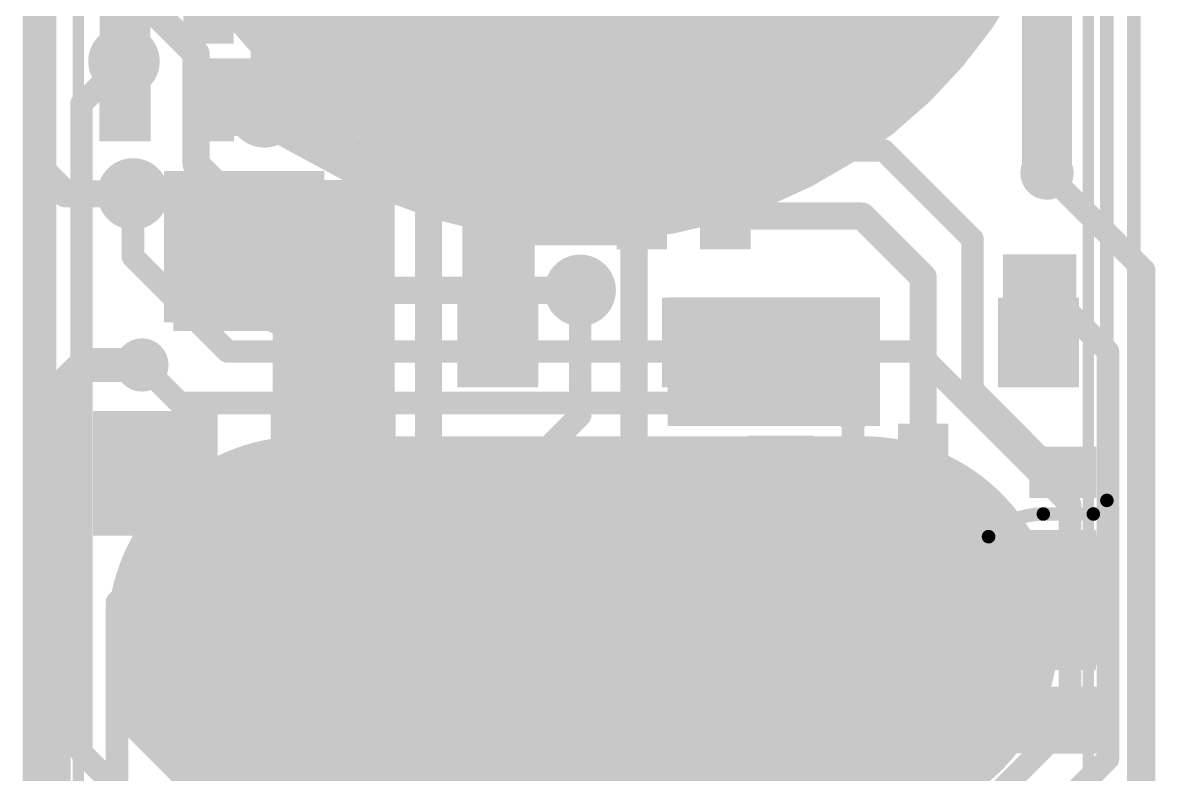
# Model space of a CAD drawing. Header units: millimetres. Extents: x -11.1 to 1.7, y -2.1 to 29.2.
# Drawn here: x -11.02 to 1.73, y 11.95 to 20.41 of the extents above; entities that cross this region are included whole.
import ezdxf

# ---------------------------------------------------------------- set-up
doc = ezdxf.new("R2010")
doc.units = ezdxf.units.MM
for name, color, linetype in [('BottomLayer', 5, 'Continuous'), ('BottomPaste', 16, 'Continuous'), ('BottomSolder', 6, 'Continuous'), ('TopLayer', 1, 'Continuous'), ('TopOverlay', 2, 'Continuous'), ('TopPaste', 8, 'Continuous'), ('TopSolder', 216, 'Continuous'), ('ViaHoleLayer', 16, 'Continuous')]:
    doc.layers.add(name, color=color, linetype=linetype)

# ---------------------------------------------------------------- blocks, each defined once
blk = doc.blocks.new('S______B______0402_B_2')
at = {"layer": 'BottomLayer'}
for points in [[(-0.241, 0.318), (-0.241, -0.318), (-0.699, -0.318), (-0.699, 0.318)], [(0.699, 0.318), (0.699, -0.318), (0.241, -0.318), (0.241, 0.318)]]:
    blk.add_hatch(color=5, dxfattribs=at).paths.add_polyline_path(points)
at = {"layer": 'BottomPaste'}
for points in [[(-0.241, 0.318), (-0.241, -0.318), (-0.699, -0.318), (-0.699, 0.318)], [(0.699, 0.318), (0.699, -0.318), (0.241, -0.318), (0.241, 0.318)]]:
    blk.add_hatch(color=16, dxfattribs=at).paths.add_polyline_path(points)
at = {"layer": 'BottomSolder'}
for points in [[(-0.186, 0.373), (-0.186, -0.373), (-0.754, -0.373), (-0.754, 0.373)], [(0.754, 0.373), (0.754, -0.373), (0.186, -0.373), (0.186, 0.373)]]:
    blk.add_hatch(color=6, dxfattribs=at).paths.add_polyline_path(points)
blk = doc.blocks.new('S______B______0402_B_4')
at = {"layer": 'BottomLayer'}
for points in [[(-0.241, 0.317), (-0.241, -0.318), (-0.699, -0.318), (-0.699, 0.317)], [(0.699, 0.317), (0.699, -0.318), (0.241, -0.318), (0.241, 0.317)]]:
    blk.add_hatch(color=5, dxfattribs=at).paths.add_polyline_path(points)
at = {"layer": 'BottomPaste'}
for points in [[(-0.241, 0.317), (-0.241, -0.318), (-0.699, -0.318), (-0.699, 0.317)], [(0.699, 0.317), (0.699, -0.318), (0.241, -0.318), (0.241, 0.317)]]:
    blk.add_hatch(color=16, dxfattribs=at).paths.add_polyline_path(points)
at = {"layer": 'BottomSolder'}
for points in [[(-0.186, 0.373), (-0.186, -0.373), (-0.754, -0.373), (-0.754, 0.373)], [(0.754, 0.373), (0.754, -0.373), (0.186, -0.373), (0.186, 0.373)]]:
    blk.add_hatch(color=6, dxfattribs=at).paths.add_polyline_path(points)
blk = doc.blocks.new('C___0402_B_10')
at = {"layer": 'BottomLayer'}
for points in [[(-0.241, 0.318), (-0.241, -0.318), (-0.699, -0.318), (-0.699, 0.318)], [(0.699, 0.318), (0.699, -0.318), (0.241, -0.318), (0.241, 0.318)]]:
    blk.add_hatch(color=5, dxfattribs=at).paths.add_polyline_path(points)
at = {"layer": 'BottomPaste'}
for points in [[(-0.241, 0.318), (-0.241, -0.318), (-0.699, -0.318), (-0.699, 0.318)], [(0.699, 0.318), (0.699, -0.318), (0.241, -0.318), (0.241, 0.318)]]:
    blk.add_hatch(color=16, dxfattribs=at).paths.add_polyline_path(points)
at = {"layer": 'BottomSolder'}
for points in [[(-0.181, 0.377), (-0.181, -0.377), (-0.758, -0.377), (-0.758, 0.377)], [(0.758, 0.377), (0.758, -0.377), (0.181, -0.377), (0.181, 0.377)]]:
    blk.add_hatch(color=6, dxfattribs=at).paths.add_polyline_path(points)
blk = doc.blocks.new('RES_0402_B_12')
at = {"layer": 'BottomLayer'}
for points in [[(-0.241, 0.318), (-0.241, -0.318), (-0.699, -0.318), (-0.699, 0.318)], [(0.699, 0.318), (0.699, -0.318), (0.241, -0.318), (0.241, 0.318)]]:
    blk.add_hatch(color=5, dxfattribs=at).paths.add_polyline_path(points)
at = {"layer": 'BottomPaste'}
for points in [[(-0.241, 0.318), (-0.241, -0.318), (-0.699, -0.318), (-0.699, 0.318)], [(0.699, 0.318), (0.699, -0.318), (0.241, -0.318), (0.241, 0.318)]]:
    blk.add_hatch(color=16, dxfattribs=at).paths.add_polyline_path(points)
at = {"layer": 'BottomSolder'}
for points in [[(-0.186, 0.373), (-0.186, -0.373), (-0.754, -0.373), (-0.754, 0.373)], [(0.754, 0.373), (0.754, -0.373), (0.186, -0.373), (0.186, 0.373)]]:
    blk.add_hatch(color=6, dxfattribs=at).paths.add_polyline_path(points)
blk = doc.blocks.new('S______B______0402_B_15')
at = {"layer": 'BottomLayer'}
for points in [[(-0.241, 0.318), (-0.241, -0.318), (-0.699, -0.318), (-0.699, 0.318)], [(0.699, 0.318), (0.699, -0.318), (0.241, -0.318), (0.241, 0.318)]]:
    blk.add_hatch(color=5, dxfattribs=at).paths.add_polyline_path(points)
at = {"layer": 'BottomPaste'}
for points in [[(-0.241, 0.318), (-0.241, -0.318), (-0.699, -0.318), (-0.699, 0.318)], [(0.699, 0.318), (0.699, -0.318), (0.241, -0.318), (0.241, 0.318)]]:
    blk.add_hatch(color=16, dxfattribs=at).paths.add_polyline_path(points)
at = {"layer": 'BottomSolder'}
for points in [[(-0.186, 0.373), (-0.186, -0.373), (-0.754, -0.373), (-0.754, 0.373)], [(0.754, 0.373), (0.754, -0.373), (0.186, -0.373), (0.186, 0.373)]]:
    blk.add_hatch(color=6, dxfattribs=at).paths.add_polyline_path(points)
blk = doc.blocks.new('S______B______0402_B_16')
at = {"layer": 'BottomLayer'}
for points in [[(-0.241, 0.318), (-0.241, -0.318), (-0.699, -0.318), (-0.699, 0.318)], [(0.699, 0.318), (0.699, -0.318), (0.241, -0.318), (0.241, 0.318)]]:
    blk.add_hatch(color=5, dxfattribs=at).paths.add_polyline_path(points)
at = {"layer": 'BottomPaste'}
for points in [[(-0.241, 0.318), (-0.241, -0.318), (-0.699, -0.318), (-0.699, 0.318)], [(0.699, 0.318), (0.699, -0.318), (0.241, -0.318), (0.241, 0.318)]]:
    blk.add_hatch(color=16, dxfattribs=at).paths.add_polyline_path(points)
at = {"layer": 'BottomSolder'}
for points in [[(-0.186, 0.373), (-0.186, -0.373), (-0.754, -0.373), (-0.754, 0.373)], [(0.754, 0.373), (0.754, -0.373), (0.186, -0.373), (0.186, 0.373)]]:
    blk.add_hatch(color=6, dxfattribs=at).paths.add_polyline_path(points)
blk = doc.blocks.new('CAP_0402_B_23')
at = {"layer": 'BottomLayer'}
for points in [[(-0.241, 0.318), (-0.241, -0.318), (-0.699, -0.318), (-0.699, 0.318)], [(0.699, 0.318), (0.699, -0.318), (0.241, -0.318), (0.241, 0.318)]]:
    blk.add_hatch(color=5, dxfattribs=at).paths.add_polyline_path(points)
at = {"layer": 'BottomPaste'}
for points in [[(-0.241, 0.318), (-0.241, -0.318), (-0.699, -0.318), (-0.699, 0.318)], [(0.699, 0.318), (0.699, -0.318), (0.241, -0.318), (0.241, 0.318)]]:
    blk.add_hatch(color=16, dxfattribs=at).paths.add_polyline_path(points)
at = {"layer": 'BottomSolder'}
for points in [[(-0.181, 0.377), (-0.181, -0.377), (-0.758, -0.377), (-0.758, 0.377)], [(0.758, 0.377), (0.758, -0.377), (0.181, -0.377), (0.181, 0.377)]]:
    blk.add_hatch(color=6, dxfattribs=at).paths.add_polyline_path(points)
blk = doc.blocks.new('14_TSSOP_B_25')
at = {"layer": 'BottomLayer'}
for points in [[(-3.3, 2.175), (-2.25, 2.175), (-2.25, 1.725), (-3.3, 1.725)], [(2.25, 2.175), (3.3, 2.175), (3.3, 1.725), (2.25, 1.725)], [(-3.3, 1.525), (-2.25, 1.525), (-2.25, 1.075), (-3.3, 1.075)], [(2.25, 1.525), (3.3, 1.525), (3.3, 1.075), (2.25, 1.075)], [(-3.3, 0.875), (-2.25, 0.875), (-2.25, 0.425), (-3.3, 0.425)], [(2.25, 0.875), (3.3, 0.875), (3.3, 0.425), (2.25, 0.425)], [(-3.3, 0.225), (-2.25, 0.225), (-2.25, -0.225), (-3.3, -0.225)], [(2.25, 0.225), (3.3, 0.225), (3.3, -0.225), (2.25, -0.225)], [(-3.3, -0.425), (-2.25, -0.425), (-2.25, -0.875), (-3.3, -0.875)], [(2.25, -0.425), (3.3, -0.425), (3.3, -0.875), (2.25, -0.875)], [(-3.3, -1.075), (-2.25, -1.075), (-2.25, -1.525), (-3.3, -1.525)], [(2.25, -1.075), (3.3, -1.075), (3.3, -1.525), (2.25, -1.525)], [(-3.3, -1.725), (-2.25, -1.725), (-2.25, -2.175), (-3.3, -2.175)], [(2.25, -1.725), (3.3, -1.725), (3.3, -2.175), (2.25, -2.175)]]:
    blk.add_hatch(color=5, dxfattribs=at).paths.add_polyline_path(points)
at = {"layer": 'BottomPaste'}
for points in [[(-3.3, 2.175), (-2.25, 2.175), (-2.25, 1.725), (-3.3, 1.725)], [(2.25, 2.175), (3.3, 2.175), (3.3, 1.725), (2.25, 1.725)], [(-3.3, 1.525), (-2.25, 1.525), (-2.25, 1.075), (-3.3, 1.075)], [(2.25, 1.525), (3.3, 1.525), (3.3, 1.075), (2.25, 1.075)], [(-3.3, 0.875), (-2.25, 0.875), (-2.25, 0.425), (-3.3, 0.425)], [(2.25, 0.875), (3.3, 0.875), (3.3, 0.425), (2.25, 0.425)], [(-3.3, 0.225), (-2.25, 0.225), (-2.25, -0.225), (-3.3, -0.225)], [(2.25, 0.225), (3.3, 0.225), (3.3, -0.225), (2.25, -0.225)], [(-3.3, -0.425), (-2.25, -0.425), (-2.25, -0.875), (-3.3, -0.875)], [(2.25, -0.425), (3.3, -0.425), (3.3, -0.875), (2.25, -0.875)], [(-3.3, -1.075), (-2.25, -1.075), (-2.25, -1.525), (-3.3, -1.525)], [(2.25, -1.075), (3.3, -1.075), (3.3, -1.525), (2.25, -1.525)], [(-3.3, -1.725), (-2.25, -1.725), (-2.25, -2.175), (-3.3, -2.175)], [(2.25, -1.725), (3.3, -1.725), (3.3, -2.175), (2.25, -2.175)]]:
    blk.add_hatch(color=16, dxfattribs=at).paths.add_polyline_path(points)
at = {"layer": 'BottomSolder'}
for points in [[(-3.402, 2.277), (-2.148, 2.277), (-2.148, 1.623), (-3.402, 1.623)], [(2.148, 2.277), (3.402, 2.277), (3.402, 1.623), (2.148, 1.623)], [(-3.402, 1.627), (-2.148, 1.627), (-2.148, 0.973), (-3.402, 0.973)], [(2.148, 1.627), (3.402, 1.627), (3.402, 0.973), (2.148, 0.973)], [(-3.402, 0.977), (-2.148, 0.977), (-2.148, 0.323), (-3.402, 0.323)], [(2.148, 0.977), (3.402, 0.977), (3.402, 0.323), (2.148, 0.323)], [(-3.402, 0.327), (-2.148, 0.327), (-2.148, -0.327), (-3.402, -0.327)], [(2.148, 0.327), (3.402, 0.327), (3.402, -0.327), (2.148, -0.327)], [(-3.402, -0.323), (-2.148, -0.323), (-2.148, -0.977), (-3.402, -0.977)], [(2.148, -0.323), (3.402, -0.323), (3.402, -0.977), (2.148, -0.977)], [(-3.402, -0.973), (-2.148, -0.973), (-2.148, -1.627), (-3.402, -1.627)], [(2.148, -0.973), (3.402, -0.973), (3.402, -1.627), (2.148, -1.627)], [(-3.402, -1.623), (-2.148, -1.623), (-2.148, -2.277), (-3.402, -2.277)], [(2.148, -1.623), (3.402, -1.623), (3.402, -2.277), (2.148, -2.277)]]:
    blk.add_hatch(color=6, dxfattribs=at).paths.add_polyline_path(points)
blk = doc.blocks.new('TC33X_2_104E__B_27')
at = {"layer": 'BottomLayer'}
for points in [[(-0.6, 0.6), (0.6, 0.6), (0.6, -0.6), (-0.6, -0.6)], [(1.4, 0.6), (2.6, 0.6), (2.6, -0.6), (1.4, -0.6)], [(0.2, -1.8), (1.8, -1.8), (1.8, -3.3), (0.2, -3.3)]]:
    blk.add_hatch(color=5, dxfattribs=at).paths.add_polyline_path(points)
at = {"layer": 'BottomPaste'}
for points in [[(-0.6, 0.6), (0.6, 0.6), (0.6, -0.6), (-0.6, -0.6)], [(1.4, 0.6), (2.6, 0.6), (2.6, -0.6), (1.4, -0.6)], [(0.2, -1.8), (1.8, -1.8), (1.8, -3.3), (0.2, -3.3)]]:
    blk.add_hatch(color=16, dxfattribs=at).paths.add_polyline_path(points)
at = {"layer": 'BottomSolder'}
for points in [[(-0.702, 0.702), (0.702, 0.702), (0.702, -0.702), (-0.702, -0.702)], [(1.298, 0.702), (2.702, 0.702), (2.702, -0.702), (1.298, -0.702)], [(0.098, -1.698), (1.902, -1.698), (1.902, -3.402), (0.098, -3.402)]]:
    blk.add_hatch(color=6, dxfattribs=at).paths.add_polyline_path(points)
blk = doc.blocks.new('RES_0402_B_31')
at = {"layer": 'BottomLayer'}
for points in [[(-0.241, 0.318), (-0.241, -0.318), (-0.699, -0.318), (-0.699, 0.318)], [(0.699, 0.318), (0.699, -0.318), (0.241, -0.318), (0.241, 0.318)]]:
    blk.add_hatch(color=5, dxfattribs=at).paths.add_polyline_path(points)
at = {"layer": 'BottomPaste'}
for points in [[(-0.241, 0.318), (-0.241, -0.318), (-0.699, -0.318), (-0.699, 0.318)], [(0.699, 0.318), (0.699, -0.318), (0.241, -0.318), (0.241, 0.318)]]:
    blk.add_hatch(color=16, dxfattribs=at).paths.add_polyline_path(points)
at = {"layer": 'BottomSolder'}
for points in [[(-0.186, 0.373), (-0.186, -0.373), (-0.754, -0.373), (-0.754, 0.373)], [(0.754, 0.373), (0.754, -0.373), (0.186, -0.373), (0.186, 0.373)]]:
    blk.add_hatch(color=6, dxfattribs=at).paths.add_polyline_path(points)
blk = doc.blocks.new('RES_0402_B_32')
at = {"layer": 'BottomLayer'}
for points in [[(-0.241, 0.318), (-0.241, -0.318), (-0.699, -0.318), (-0.699, 0.318)], [(0.699, 0.318), (0.699, -0.318), (0.241, -0.318), (0.241, 0.318)]]:
    blk.add_hatch(color=5, dxfattribs=at).paths.add_polyline_path(points)
at = {"layer": 'BottomPaste'}
for points in [[(-0.241, 0.318), (-0.241, -0.318), (-0.699, -0.318), (-0.699, 0.318)], [(0.699, 0.318), (0.699, -0.318), (0.241, -0.318), (0.241, 0.318)]]:
    blk.add_hatch(color=16, dxfattribs=at).paths.add_polyline_path(points)
at = {"layer": 'BottomSolder'}
for points in [[(-0.186, 0.373), (-0.186, -0.373), (-0.754, -0.373), (-0.754, 0.373)], [(0.754, 0.373), (0.754, -0.373), (0.186, -0.373), (0.186, 0.373)]]:
    blk.add_hatch(color=6, dxfattribs=at).paths.add_polyline_path(points)
blk = doc.blocks.new('SOIC_8_B_34')
at = {"layer": 'BottomLayer'}
for points in [[(-3.475, 1.605), (-3.475, 2.205), (-1.925, 2.205), (-1.925, 1.605)], [(1.925, 1.605), (1.925, 2.205), (3.475, 2.205), (3.475, 1.605)], [(-3.475, 0.335), (-3.475, 0.935), (-1.925, 0.935), (-1.925, 0.335)], [(1.925, 0.335), (1.925, 0.935), (3.475, 0.935), (3.475, 0.335)], [(-3.475, -0.935), (-3.475, -0.335), (-1.925, -0.335), (-1.925, -0.935)], [(1.925, -0.935), (1.925, -0.335), (3.475, -0.335), (3.475, -0.935)], [(-3.475, -2.205), (-3.475, -1.605), (-1.925, -1.605), (-1.925, -2.205)], [(1.925, -2.205), (1.925, -1.605), (3.475, -1.605), (3.475, -2.205)]]:
    blk.add_hatch(color=5, dxfattribs=at).paths.add_polyline_path(points)
at = {"layer": 'BottomPaste'}
for points in [[(-3.475, 1.605), (-3.475, 2.205), (-1.925, 2.205), (-1.925, 1.605)], [(1.925, 1.605), (1.925, 2.205), (3.475, 2.205), (3.475, 1.605)], [(-3.475, 0.335), (-3.475, 0.935), (-1.925, 0.935), (-1.925, 0.335)], [(1.925, 0.335), (1.925, 0.935), (3.475, 0.935), (3.475, 0.335)], [(-3.475, -0.935), (-3.475, -0.335), (-1.925, -0.335), (-1.925, -0.935)], [(1.925, -0.935), (1.925, -0.335), (3.475, -0.335), (3.475, -0.935)], [(-3.475, -2.205), (-3.475, -1.605), (-1.925, -1.605), (-1.925, -2.205)], [(1.925, -2.205), (1.925, -1.605), (3.475, -1.605), (3.475, -2.205)]]:
    blk.add_hatch(color=16, dxfattribs=at).paths.add_polyline_path(points)
at = {"layer": 'BottomSolder'}
for points in [[(-3.577, 1.503), (-3.577, 2.307), (-1.823, 2.307), (-1.823, 1.503)], [(1.823, 1.503), (1.823, 2.307), (3.577, 2.307), (3.577, 1.503)], [(-3.577, 0.233), (-3.577, 1.037), (-1.823, 1.037), (-1.823, 0.233)], [(1.823, 0.233), (1.823, 1.037), (3.577, 1.037), (3.577, 0.233)], [(-3.577, -1.037), (-3.577, -0.233), (-1.823, -0.233), (-1.823, -1.037)], [(1.823, -1.037), (1.823, -0.233), (3.577, -0.233), (3.577, -1.037)], [(-3.577, -2.307), (-3.577, -1.503), (-1.823, -1.503), (-1.823, -2.307)], [(1.823, -2.307), (1.823, -1.503), (3.577, -1.503), (3.577, -2.307)]]:
    blk.add_hatch(color=6, dxfattribs=at).paths.add_polyline_path(points)
blk = doc.blocks.new('SOD_323_B_35')
at = {"layer": 'BottomLayer'}
for points in [[(-0.75, -0.45), (-1.55, -0.45), (-1.55, 0.45), (-0.75, 0.45)], [(1.55, -0.45), (0.75, -0.45), (0.75, 0.45), (1.55, 0.45)]]:
    blk.add_hatch(color=5, dxfattribs=at).paths.add_polyline_path(points)
at = {"layer": 'BottomPaste'}
for points in [[(-0.75, -0.45), (-1.55, -0.45), (-1.55, 0.45), (-0.75, 0.45)], [(1.55, -0.45), (0.75, -0.45), (0.75, 0.45), (1.55, 0.45)]]:
    blk.add_hatch(color=16, dxfattribs=at).paths.add_polyline_path(points)
at = {"layer": 'BottomSolder'}
for points in [[(-0.695, -0.505), (-1.605, -0.505), (-1.605, 0.505), (-0.695, 0.505)], [(1.605, -0.505), (0.695, -0.505), (0.695, 0.505), (1.605, 0.505)]]:
    blk.add_hatch(color=6, dxfattribs=at).paths.add_polyline_path(points)
blk = doc.blocks.new('SOD_323_B_36')
at = {"layer": 'BottomLayer'}
for points in [[(-0.75, -0.45), (-1.55, -0.45), (-1.55, 0.45), (-0.75, 0.45)], [(1.55, -0.45), (0.75, -0.45), (0.75, 0.45), (1.55, 0.45)]]:
    blk.add_hatch(color=5, dxfattribs=at).paths.add_polyline_path(points)
at = {"layer": 'BottomPaste'}
for points in [[(-0.75, -0.45), (-1.55, -0.45), (-1.55, 0.45), (-0.75, 0.45)], [(1.55, -0.45), (0.75, -0.45), (0.75, 0.45), (1.55, 0.45)]]:
    blk.add_hatch(color=16, dxfattribs=at).paths.add_polyline_path(points)
at = {"layer": 'BottomSolder'}
for points in [[(-0.695, -0.505), (-1.605, -0.505), (-1.605, 0.505), (-0.695, 0.505)], [(1.605, -0.505), (0.695, -0.505), (0.695, 0.505), (1.605, 0.505)]]:
    blk.add_hatch(color=6, dxfattribs=at).paths.add_polyline_path(points)
blk = doc.blocks.new('SEMG_SENSOR_38')
at = {"layer": 'TopLayer'}
h = blk.add_hatch(color=1, dxfattribs=at)
edge = h.paths.add_edge_path()
edge.add_arc((0, 9.987), 5, 0, 360)
h = blk.add_hatch(color=1, dxfattribs=at)
edge = h.paths.add_edge_path()
edge.add_arc((-3.15, -0.013), 2.1, 90, 270)
edge.add_line((-3.15, -2.113), (3.15, -2.113))
edge.add_arc((3.15, -0.013), 2.1, 270, 450)
edge.add_line((3.15, 2.087), (-3.15, 2.087))
at = {"layer": 'TopPaste'}
h = blk.add_hatch(color=8, dxfattribs=at)
edge = h.paths.add_edge_path()
edge.add_arc((0, 9.987), 5, 0, 360)
h = blk.add_hatch(color=8, dxfattribs=at)
edge = h.paths.add_edge_path()
edge.add_arc((-3.15, -0.013), 2.1, 90, 270)
edge.add_line((-3.15, -2.113), (3.15, -2.113))
edge.add_arc((3.15, -0.013), 2.1, 270, 450)
edge.add_line((3.15, 2.087), (-3.15, 2.087))
at = {"layer": 'TopSolder'}
h = blk.add_hatch(color=216, dxfattribs=at)
edge = h.paths.add_edge_path()
edge.add_arc((0, 9.987), 5.102, 0, 360)
h = blk.add_hatch(color=216, dxfattribs=at)
edge = h.paths.add_edge_path()
edge.add_arc((-3.15, -0.013), 2.202, 90, 270)
edge.add_line((-3.15, -2.214), (3.15, -2.214))
edge.add_arc((3.15, -0.013), 2.202, 270, 450)
edge.add_line((3.15, 2.189), (-3.15, 2.189))
at = {"layer": 'TopOverlay', "const_width": 0.127}
for points in [[(-5.683, -10.966), (-5.683, 10.966)], [(5.683, -10.966), (5.683, 10.966)]]:
    blk.add_lwpolyline(points, dxfattribs=at)

msp = doc.modelspace()

# ---------------------------------------------------------------- hatches: boundary and pattern name
at = {"layer": 'BottomLayer'}
for points in [[(-10.097, 19.139), (-9.639, 19.139), (-9.639, 20.866), (-10.097, 20.866)], [(-9.157, 19.139), (-6.299, 19.139), (-6.299, 20.01), (-9.157, 20.01)], [(-8.204, 12.164), (-6.833, 12.164), (-6.833, 18.644), (-8.204, 18.644)], [(-6.071, 17.907), (-3.823, 17.907), (-3.823, 18.593), (-6.071, 18.593)], [(-6.071, 16.365), (-5.258, 16.365), (-5.258, 18.593), (-6.071, 18.593)], [(-9.322, 16.942), (-7.722, 16.942), (-7.722, 18.313), (-9.322, 18.313)], [(0.013, 16.365), (0.838, 16.365), (0.838, 17.805), (0.013, 17.805)], [(-3.759, 15.875), (-1.372, 15.875), (-1.372, 17.323), (-3.759, 17.323)], [(-1.168, 12.192), (-0.602, 12.192), (-0.602, 15.9), (-1.168, 15.9)], [(-3.632, 15.062), (-2.108, 15.062), (-2.108, 15.723), (-3.632, 15.723)], [(-5.258, 12.624), (-4.648, 12.624), (-4.648, 15.075), (-5.258, 15.075)], [(0.356, 13.183), (1.169, 13.183), (1.169, 14.643), (0.356, 14.643)], [(-6.604, 13.348), (-5.639, 13.348), (-5.639, 13.983), (-6.604, 13.983)], [(-8.966, 12.167), (-7.163, 12.167), (-7.163, 13.716), (-8.966, 13.716)], [(-0.025, 13.183), (1.169, 13.183), (1.169, 13.691), (-0.025, 13.691)], [(-1.168, 12.192), (1.093, 12.192), (1.093, 12.941), (-1.168, 12.941)]]:
    msp.add_hatch(color=5, dxfattribs=at).paths.add_polyline_path(points)
h = msp.add_hatch(color=5, dxfattribs=at)
edge = h.paths.add_edge_path()
edge.add_arc((-9.879, 19.977), 0.3, 0, 360)
h = msp.add_hatch(color=5, dxfattribs=at)
edge = h.paths.add_edge_path()
edge.add_arc((-2.938, 19.71), 0.3, 0, 360)
h = msp.add_hatch(color=5, dxfattribs=at)
edge = h.paths.add_edge_path()
edge.add_arc((-8.3, 19.409), 0.3, 0, 360)
h = msp.add_hatch(color=5, dxfattribs=at)
edge = h.paths.add_edge_path()
edge.add_arc((0.508, 18.72), 0.3, 0, 360)
h = msp.add_hatch(color=5, dxfattribs=at)
edge = h.paths.add_edge_path()
edge.add_arc((-9.777, 18.486), 0.3, 0, 360)
h = msp.add_hatch(color=5, dxfattribs=at)
edge = h.paths.add_edge_path()
edge.add_arc((0.432, 17.475), 0.3, 0, 360)
h = msp.add_hatch(color=5, dxfattribs=at)
edge = h.paths.add_edge_path()
edge.add_arc((-4.745, 17.401), 0.3, 0, 360)
h = msp.add_hatch(color=5, dxfattribs=at)
edge = h.paths.add_edge_path()
edge.add_arc((-9.677, 16.561), 0.3, 0, 360)
h = msp.add_hatch(color=5, dxfattribs=at)
edge = h.paths.add_edge_path()
edge.add_arc((-1.676, 16.134), 0.3, 0, 360)
h = msp.add_hatch(color=5, dxfattribs=at)
edge = h.paths.add_edge_path()
edge.add_arc((-0.149, 14.629), 0.3, 0, 360)
h = msp.add_hatch(color=5, dxfattribs=at)
edge = h.paths.add_edge_path()
edge.add_arc((-2.489, 13.868), 0.3, 0, 360)
h = msp.add_hatch(color=5, dxfattribs=at)
edge = h.paths.add_edge_path()
edge.add_arc((-4.966, 12.929), 0.3, 0, 360)
at = {"layer": 'BottomSolder'}
h = msp.add_hatch(color=6, dxfattribs=at)
edge = h.paths.add_edge_path()
edge.add_arc((-9.879, 19.977), 0.402, 0, 360)
h = msp.add_hatch(color=6, dxfattribs=at)
edge = h.paths.add_edge_path()
edge.add_arc((-8.3, 19.409), 0.402, 0, 360)
h = msp.add_hatch(color=6, dxfattribs=at)
edge = h.paths.add_edge_path()
edge.add_arc((-9.777, 18.486), 0.402, 0, 360)
h = msp.add_hatch(color=6, dxfattribs=at)
edge = h.paths.add_edge_path()
edge.add_arc((-4.745, 17.401), 0.402, 0, 360)
at = {"layer": 'TopLayer'}
h = msp.add_hatch(color=1, dxfattribs=at)
edge = h.paths.add_edge_path()
edge.add_arc((-9.879, 19.977), 0.3, 0, 360)
h = msp.add_hatch(color=1, dxfattribs=at)
edge = h.paths.add_edge_path()
edge.add_arc((-2.938, 19.71), 0.3, 0, 360)
h = msp.add_hatch(color=1, dxfattribs=at)
edge = h.paths.add_edge_path()
edge.add_arc((-8.3, 19.409), 0.3, 0, 360)
h = msp.add_hatch(color=1, dxfattribs=at)
edge = h.paths.add_edge_path()
edge.add_arc((0.508, 18.72), 0.3, 0, 360)
h = msp.add_hatch(color=1, dxfattribs=at)
edge = h.paths.add_edge_path()
edge.add_arc((-9.777, 18.486), 0.3, 0, 360)
h = msp.add_hatch(color=1, dxfattribs=at)
edge = h.paths.add_edge_path()
edge.add_arc((0.432, 17.475), 0.3, 0, 360)
h = msp.add_hatch(color=1, dxfattribs=at)
edge = h.paths.add_edge_path()
edge.add_arc((-4.745, 17.401), 0.3, 0, 360)
h = msp.add_hatch(color=1, dxfattribs=at)
edge = h.paths.add_edge_path()
edge.add_arc((-9.677, 16.561), 0.3, 0, 360)
h = msp.add_hatch(color=1, dxfattribs=at)
edge = h.paths.add_edge_path()
edge.add_arc((-1.676, 16.134), 0.3, 0, 360)
h = msp.add_hatch(color=1, dxfattribs=at)
edge = h.paths.add_edge_path()
edge.add_arc((-0.149, 14.629), 0.3, 0, 360)
h = msp.add_hatch(color=1, dxfattribs=at)
edge = h.paths.add_edge_path()
edge.add_arc((-2.489, 13.868), 0.3, 0, 360)
h = msp.add_hatch(color=1, dxfattribs=at)
edge = h.paths.add_edge_path()
edge.add_arc((-4.966, 12.929), 0.3, 0, 360)
at = {"layer": 'TopSolder'}
h = msp.add_hatch(color=216, dxfattribs=at)
edge = h.paths.add_edge_path()
edge.add_arc((-9.879, 19.977), 0.402, 0, 360)
h = msp.add_hatch(color=216, dxfattribs=at)
edge = h.paths.add_edge_path()
edge.add_arc((-8.3, 19.409), 0.402, 0, 360)
h = msp.add_hatch(color=216, dxfattribs=at)
edge = h.paths.add_edge_path()
edge.add_arc((-9.777, 18.486), 0.402, 0, 360)
h = msp.add_hatch(color=216, dxfattribs=at)
edge = h.paths.add_edge_path()
edge.add_arc((-4.745, 17.401), 0.402, 0, 360)
at = {"layer": 'ViaHoleLayer'}
h = msp.add_hatch(color=16, dxfattribs=at)
edge = h.paths.add_edge_path()
edge.add_arc((-9.879, 19.977), 0.15, 0, 360)
h = msp.add_hatch(color=16, dxfattribs=at)
edge = h.paths.add_edge_path()
edge.add_arc((-2.938, 19.71), 0.15, 0, 360)
h = msp.add_hatch(color=16, dxfattribs=at)
edge = h.paths.add_edge_path()
edge.add_arc((-8.3, 19.409), 0.15, 0, 360)
h = msp.add_hatch(color=16, dxfattribs=at)
edge = h.paths.add_edge_path()
edge.add_arc((0.508, 18.72), 0.15, 0, 360)
h = msp.add_hatch(color=16, dxfattribs=at)
edge = h.paths.add_edge_path()
edge.add_arc((-9.777, 18.486), 0.15, 0, 360)
h = msp.add_hatch(color=16, dxfattribs=at)
edge = h.paths.add_edge_path()
edge.add_arc((0.432, 17.475), 0.15, 0, 360)
h = msp.add_hatch(color=16, dxfattribs=at)
edge = h.paths.add_edge_path()
edge.add_arc((-4.745, 17.401), 0.15, 0, 360)
h = msp.add_hatch(color=16, dxfattribs=at)
edge = h.paths.add_edge_path()
edge.add_arc((-9.677, 16.561), 0.15, 0, 360)
h = msp.add_hatch(color=16, dxfattribs=at)
edge = h.paths.add_edge_path()
edge.add_arc((-1.676, 16.134), 0.15, 0, 360)
h = msp.add_hatch(color=16, dxfattribs=at)
edge = h.paths.add_edge_path()
edge.add_arc((-0.149, 14.629), 0.15, 0, 360)
h = msp.add_hatch(color=16, dxfattribs=at)
edge = h.paths.add_edge_path()
edge.add_arc((-2.489, 13.868), 0.15, 0, 360)
h = msp.add_hatch(color=16, dxfattribs=at)
edge = h.paths.add_edge_path()
edge.add_arc((-4.966, 12.929), 0.15, 0, 360)

# ---------------------------------------------------------------- linework, layer by layer
at = {"layer": 'BottomLayer'}
for points, const_width in [([(-10.846, 18.796), (-10.846, 25.171)], 0.305), ([(1.486, 1.715), (1.486, 24.395)], 0.152), ([(1.182, 15.037), (1.182, 24.059)], 0.152), ([(0.508, 18.72), (0.508, 22.922)], 0.559), ([(-8.928, 20.549), (-8.928, 21.641)], 0.381), ([(-4.242, 19.914), (-4.242, 21.717)], 0.254), ([(-4.242, 19.914), (-3.302, 18.974)], 0.254), ([(-2.938, 19.71), (-2.176, 19.71)], 0.559), ([(-6.451, 13.767), (-6.451, 19.507)], 0.305), ([(-3.302, 18.974), (-1.328, 18.974)], 0.254), ([(-1.328, 18.974), (-0.33, 17.976)], 0.254), ([(-10.846, 18.796), (-10.536, 18.486)], 0.305), ([(-10.536, 18.486), (-9.777, 18.486)], 0.305), ([(-3.111, 18.237), (-1.574, 18.237)], 0.305), ([(-1.574, 18.237), (-0.885, 17.548)], 0.305), ([(-4.178, 18.186), (-4.14, 18.149)], 0.305), ([(-4.14, 11.011), (-4.14, 18.149)], 0.305), ([(-0.33, 16.282), (-0.33, 17.976)], 0.254), ([(-0.885, 14.046), (-0.885, 17.548)], 0.305), ([(0.432, 16.833), (0.432, 17.475)], 0.254), ([(-9.153, 17.399), (-8.534, 17.399)], 0.254), ([(-8.534, 17.399), (-8.179, 17.043)], 0.254), ([(-4.745, 15.994), (-4.745, 17.401)], 0.254), ([(0.413, 16.815), (0.432, 16.833)], 0.254), ([(-1.887, 16.815), (-1.676, 16.605)], 0.254), ([(-10.668, 16.205), (-10.312, 16.561)], 0.381), ([(-10.312, 16.561), (-9.677, 16.561)], 0.381), ([(-7.95, 15.766), (-7.95, 16.612)], 0.254), ([(-1.676, 16.154), (-1.676, 16.605)], 0.254), ([(-10.668, 7.722), (-10.668, 16.205)], 0.381), ([(-0.33, 16.282), (0.597, 15.354)], 0.254), ([(-1.676, 12.573), (-1.676, 16.154)], 0.254), ([(-5.893, 14.846), (-4.745, 15.994)], 0.254), ([(-7.95, 15.766), (-7.525, 15.342)], 0.254), ([(-2.591, 15.38), (-2.489, 15.481)], 0.254), ([(-9.525, 14.325), (-9.525, 15.342)], 0.254), ([(-3.48, 15.231), (-3.331, 15.38)], 0.254), ([(-3.331, 15.38), (-2.591, 15.38)], 0.254), ([(0.597, 15.354), (0.686, 15.354)], 0.254), ([(-3.48, 11.343), (-3.48, 15.231)], 0.254), ([(-5.893, 14.757), (-5.893, 14.846)], 0.254), ([(0.467, 14.884), (1.029, 14.884)], 0.152), ([(-2.489, 13.868), (-2.489, 14.541)], 0.457), ([(-9.956, 13.894), (-9.525, 14.325)], 0.254), ([(-9.956, 12.674), (-9.956, 13.894)], 0.254), ([(-5.893, 11.582), (-5.893, 13.665)], 0.381), ([(-8.102, 12.941), (-7.525, 13.518)], 0.254), ([(-9.956, 8), (-9.956, 12.674)], 0.254), ([(-9.956, 12.674), (-9.022, 11.739)], 0.254), ([(-1.681, 11.739), (-0.684, 12.737)], 0.254), ([(-1.852, 12.397), (-1.676, 12.573)], 0.254), ([(-7.01, 12.37), (-6.985, 12.344)], 0.254), ([(-2.609, 12.389), (-2.601, 12.397)], 0.254), ([(-2.601, 12.397), (-1.852, 12.397)], 0.254), ([(-6.985, 12.098), (-6.985, 12.344)], 0.254)]:
    msp.add_lwpolyline(points, dxfattribs=dict(at, const_width=const_width))
for points, const_width in [([(-9.023, 20.549, 1), (-8.833, 20.549, 1)], 0.191), ([(-4.305, 19.914, 1), (-4.178, 19.914, 1)], 0.127), ([(-4.305, 19.914, 1), (-4.178, 19.914, 1)], 0.127), ([(-3.078, 19.71, 1), (-2.798, 19.71, 1)], 0.279), ([(-2.316, 19.71, 1), (-2.037, 19.71, 1)], 0.279), ([(-6.527, 19.507, 1), (-6.375, 19.507, 1)], 0.152), ([(-3.365, 18.974, 1), (-3.239, 18.974, 1)], 0.127), ([(-3.365, 18.974, 1), (-3.239, 18.974, 1)], 0.127), ([(-1.392, 18.974, 1), (-1.265, 18.974, 1)], 0.127), ([(-1.392, 18.974, 1), (-1.265, 18.974, 1)], 0.127), ([(0.368, 18.72, 1), (0.648, 18.72, 1)], 0.279), ([(-10.922, 18.796, 1), (-10.77, 18.796, 1)], 0.152), ([(-10.922, 18.796, 1), (-10.77, 18.796, 1)], 0.152), ([(-10.612, 18.486, 1), (-10.46, 18.486, 1)], 0.152), ([(-10.612, 18.486, 1), (-10.46, 18.486, 1)], 0.152), ([(-9.854, 18.486, 1), (-9.701, 18.486, 1)], 0.152), ([(-3.188, 18.237, 1), (-3.035, 18.237, 1)], 0.152), ([(-1.65, 18.237, 1), (-1.498, 18.237, 1)], 0.152), ([(-1.65, 18.237, 1), (-1.498, 18.237, 1)], 0.152), ([(-4.255, 18.186, 1), (-4.102, 18.186, 1)], 0.152), ([(-4.217, 18.149, 1), (-4.064, 18.149, 1)], 0.152), ([(-4.217, 18.149, 1), (-4.064, 18.149, 1)], 0.152), ([(-0.394, 17.976, 1), (-0.267, 17.976, 1)], 0.127), ([(-0.394, 17.976, 1), (-0.267, 17.976, 1)], 0.127), ([(-0.961, 17.548, 1), (-0.809, 17.548, 1)], 0.152), ([(-0.961, 17.548, 1), (-0.809, 17.548, 1)], 0.152), ([(0.368, 17.475, 1), (0.495, 17.475, 1)], 0.127), ([(-9.216, 17.399, 1), (-9.089, 17.399, 1)], 0.127), ([(-8.598, 17.399, 1), (-8.471, 17.399, 1)], 0.127), ([(-8.598, 17.399, 1), (-8.471, 17.399, 1)], 0.127), ([(-4.809, 17.401, 1), (-4.682, 17.401, 1)], 0.127), ([(-8.242, 17.043, 1), (-8.115, 17.043, 1)], 0.127), ([(0.368, 16.833, 1), (0.495, 16.833, 1)], 0.127), ([(0.368, 16.833, 1), (0.495, 16.833, 1)], 0.127), ([(-1.95, 16.815, 1), (-1.823, 16.815, 1)], 0.127), ([(0.35, 16.815, 1), (0.477, 16.815, 1)], 0.127), ([(-10.408, 16.561, 1), (-10.217, 16.561, 1)], 0.191), ([(-10.408, 16.561, 1), (-10.217, 16.561, 1)], 0.191), ([(-9.773, 16.561, 1), (-9.582, 16.561, 1)], 0.191), ([(-8.013, 16.612, 1), (-7.886, 16.612, 1)], 0.127), ([(-1.74, 16.605, 1), (-1.613, 16.605, 1)], 0.127), ([(-1.74, 16.605, 1), (-1.613, 16.605, 1)], 0.127), ([(-10.763, 16.205, 1), (-10.573, 16.205, 1)], 0.191), ([(-10.763, 16.205, 1), (-10.573, 16.205, 1)], 0.191), ([(-0.394, 16.282, 1), (-0.267, 16.282, 1)], 0.127), ([(-0.394, 16.282, 1), (-0.267, 16.282, 1)], 0.127), ([(-1.74, 16.154, 1), (-1.613, 16.154, 1)], 0.127), ([(-1.74, 16.154, 1), (-1.613, 16.154, 1)], 0.127), ([(-4.809, 15.994, 1), (-4.682, 15.994, 1)], 0.127), ([(-4.809, 15.994, 1), (-4.682, 15.994, 1)], 0.127), ([(-8.013, 15.766, 1), (-7.886, 15.766, 1)], 0.127), ([(-8.013, 15.766, 1), (-7.886, 15.766, 1)], 0.127), ([(-2.553, 15.481, 1), (-2.426, 15.481, 1)], 0.127), ([(-9.588, 15.342, 1), (-9.461, 15.342, 1)], 0.127), ([(-7.588, 15.342, 1), (-7.461, 15.342, 1)], 0.127), ([(-3.395, 15.38, 1), (-3.268, 15.38, 1)], 0.127), ([(-3.395, 15.38, 1), (-3.268, 15.38, 1)], 0.127), ([(-2.654, 15.38, 1), (-2.527, 15.38, 1)], 0.127), ([(-2.654, 15.38, 1), (-2.527, 15.38, 1)], 0.127), ([(0.534, 15.354, 1), (0.661, 15.354, 1)], 0.127), ([(0.534, 15.354, 1), (0.661, 15.354, 1)], 0.127), ([(0.623, 15.354, 1), (0.75, 15.354, 1)], 0.127), ([(-3.543, 15.231, 1), (-3.416, 15.231, 1)], 0.127), ([(-3.543, 15.231, 1), (-3.416, 15.231, 1)], 0.127), ([(1.144, 15.037, 1), (1.22, 15.037, 1)], 0.0762), ([(1.144, 15.037, 1), (1.22, 15.037, 1)], 0.0762), ([(-5.956, 14.846, 1), (-5.829, 14.846, 1)], 0.127), ([(-5.956, 14.846, 1), (-5.829, 14.846, 1)], 0.127), ([(0.429, 14.884, 1), (0.505, 14.884, 1)], 0.0762), ([(0.429, 14.884, 1), (0.505, 14.884, 1)], 0.0762), ([(0.991, 14.884, 1), (1.067, 14.884, 1)], 0.0762), ([(0.991, 14.884, 1), (1.067, 14.884, 1)], 0.0762), ([(-5.956, 14.757, 1), (-5.829, 14.757, 1)], 0.127), ([(-2.603, 14.541, 1), (-2.375, 14.541, 1)], 0.229), ([(-0.188, 14.629, 1), (-0.111, 14.629, 1)], 0.0762), ([(-9.588, 14.325, 1), (-9.461, 14.325, 1)], 0.127), ([(-9.588, 14.325, 1), (-9.461, 14.325, 1)], 0.127), ([(-0.961, 14.046, 1), (-0.809, 14.046, 1)], 0.152), ([(-2.603, 13.868, 1), (-2.375, 13.868, 1)], 0.229), ([(-10.02, 13.894, 1), (-9.893, 13.894, 1)], 0.127), ([(-10.02, 13.894, 1), (-9.893, 13.894, 1)], 0.127), ([(-6.527, 13.767, 1), (-6.375, 13.767, 1)], 0.152), ([(-5.988, 13.665, 1), (-5.798, 13.665, 1)], 0.191), ([(-7.588, 13.518, 1), (-7.461, 13.518, 1)], 0.127), ([(-8.166, 12.941, 1), (-8.039, 12.941, 1)], 0.127), ([(-10.02, 12.674, 1), (-9.893, 12.674, 1)], 0.127), ([(-10.02, 12.674, 1), (-9.893, 12.674, 1)], 0.127), ([(-10.02, 12.674, 1), (-9.893, 12.674, 1)], 0.127), ([(-0.747, 12.737, 1), (-0.62, 12.737, 1)], 0.127), ([(-1.74, 12.573, 1), (-1.613, 12.573, 1)], 0.127), ([(-1.74, 12.573, 1), (-1.613, 12.573, 1)], 0.127), ([(-7.074, 12.37, 1), (-6.947, 12.37, 1)], 0.127), ([(-2.673, 12.389, 1), (-2.546, 12.389, 1)], 0.127), ([(-2.665, 12.397, 1), (-2.538, 12.397, 1)], 0.127), ([(-2.665, 12.397, 1), (-2.538, 12.397, 1)], 0.127), ([(-1.916, 12.397, 1), (-1.789, 12.397, 1)], 0.127), ([(-1.916, 12.397, 1), (-1.789, 12.397, 1)], 0.127), ([(-7.049, 12.344, 1), (-6.921, 12.344, 1)], 0.127), ([(-7.049, 12.344, 1), (-6.921, 12.344, 1)], 0.127), ([(-7.049, 12.098, 1), (-6.921, 12.098, 1)], 0.127), ([(-7.049, 12.098, 1), (-6.921, 12.098, 1)], 0.127)]:
    msp.add_lwpolyline(points, format="xyb", close=True, dxfattribs=dict(at, const_width=const_width))
for points, const_width in [([(1.182, 15.037, -0.414214), (1.029, 14.884)], 0.152), ([(-0.149, 14.629, -0.198912), (0.467, 14.884)], 0.152), ([(-6.836, 11.738, -0.198573), (-6.985, 12.098)], 0.254)]:
    msp.add_lwpolyline(points, format="xyb", dxfattribs=dict(at, const_width=const_width))
at = {"layer": 'TopLayer', "const_width": 0.508}
msp.add_lwpolyline([(-4.518, 28.91, -1.260934), (-7.259, 18.846)], format="xyb", dxfattribs=at)
at = {"layer": 'TopLayer'}
for points, const_width in [([(-10.829, 8.679), (-10.829, 23.577)], 0.381), ([(-10.033, 21.031), (-9.068, 20.066)], 0.305), ([(-9.068, 18.821), (-9.068, 20.066)], 0.305), ([(-10.357, 19.499), (-9.879, 19.977)], 0.254), ([(-8.3, 19.409), (-7.259, 18.846)], 0.508), ([(-10.357, 12.198), (-10.357, 19.499)], 0.254), ([(-9.068, 18.821), (-7.647, 17.401)], 0.305), ([(0.508, 18.72), (1.6, 17.628)], 0.254), ([(-9.777, 17.778), (-9.777, 18.486)], 0.254), ([(-9.777, 17.778), (-8.712, 16.713)], 0.254), ([(1.6, 11.608), (1.6, 17.628)], 0.254), ([(0.432, 17.475), (1.194, 16.713)], 0.254), ([(-7.647, 17.401), (-4.745, 17.401)], 0.305), ([(-8.712, 16.713), (-0.955, 16.713)], 0.254), ([(-0.955, 16.713), (0.767, 14.991)], 0.254), ([(1.194, 12.128), (1.194, 16.713)], 0.254), ([(-9.677, 16.561), (-9.25, 16.134)], 0.254), ([(-9.25, 16.134), (-1.676, 16.134)], 0.254), ([(0.767, 12.553), (0.767, 14.991)], 0.254), ([(-0.279, 11.506), (0.767, 12.553)], 0.254), ([(-10.357, 12.198), (-9.347, 11.189)], 0.254), ([(0.686, 11.62), (1.194, 12.128)], 0.254)]:
    msp.add_lwpolyline(points, dxfattribs=dict(at, const_width=const_width))
for points, const_width in [([(-9.144, 20.066, 1), (-8.992, 20.066, 1)], 0.152), ([(-9.144, 20.066, 1), (-8.992, 20.066, 1)], 0.152), ([(-9.942, 19.977, 1), (-9.815, 19.977, 1)], 0.127), ([(-8.427, 19.409, 1), (-8.173, 19.409, 1)], 0.254), ([(-10.42, 19.499, 1), (-10.293, 19.499, 1)], 0.127), ([(-10.42, 19.499, 1), (-10.293, 19.499, 1)], 0.127), ([(-7.386, 18.846, 1), (-7.132, 18.846, 1)], 0.254), ([(-7.386, 18.846, 1), (-7.132, 18.846, 1)], 0.254), ([(-9.144, 18.821, 1), (-8.992, 18.821, 1)], 0.152), ([(-9.144, 18.821, 1), (-8.992, 18.821, 1)], 0.152), ([(0.445, 18.72, 1), (0.571, 18.72, 1)], 0.127), ([(-9.841, 18.486, 1), (-9.714, 18.486, 1)], 0.127), ([(-9.841, 17.778, 1), (-9.714, 17.778, 1)], 0.127), ([(-9.841, 17.778, 1), (-9.714, 17.778, 1)], 0.127), ([(1.537, 17.628, 1), (1.664, 17.628, 1)], 0.127), ([(1.537, 17.628, 1), (1.664, 17.628, 1)], 0.127), ([(0.368, 17.475, 1), (0.495, 17.475, 1)], 0.127), ([(-7.724, 17.401, 1), (-7.571, 17.401, 1)], 0.152), ([(-7.724, 17.401, 1), (-7.571, 17.401, 1)], 0.152), ([(-4.821, 17.401, 1), (-4.669, 17.401, 1)], 0.152), ([(-8.776, 16.713, 1), (-8.649, 16.713, 1)], 0.127), ([(-8.776, 16.713, 1), (-8.649, 16.713, 1)], 0.127), ([(-1.019, 16.713, 1), (-0.892, 16.713, 1)], 0.127), ([(-1.019, 16.713, 1), (-0.892, 16.713, 1)], 0.127), ([(1.13, 16.713, 1), (1.257, 16.713, 1)], 0.127), ([(1.13, 16.713, 1), (1.257, 16.713, 1)], 0.127), ([(-9.741, 16.561, 1), (-9.614, 16.561, 1)], 0.127), ([(-9.314, 16.134, 1), (-9.187, 16.134, 1)], 0.127), ([(-9.314, 16.134, 1), (-9.187, 16.134, 1)], 0.127), ([(-1.74, 16.134, 1), (-1.613, 16.134, 1)], 0.127), ([(0.704, 14.991, 1), (0.831, 14.991, 1)], 0.127), ([(0.704, 14.991, 1), (0.831, 14.991, 1)], 0.127), ([(0.704, 12.553, 1), (0.831, 12.553, 1)], 0.127), ([(0.704, 12.553, 1), (0.831, 12.553, 1)], 0.127), ([(-10.42, 12.198, 1), (-10.293, 12.198, 1)], 0.127), ([(-10.42, 12.198, 1), (-10.293, 12.198, 1)], 0.127), ([(1.13, 12.128, 1), (1.257, 12.128, 1)], 0.127), ([(1.13, 12.128, 1), (1.257, 12.128, 1)], 0.127)]:
    msp.add_lwpolyline(points, format="xyb", close=True, dxfattribs=dict(at, const_width=const_width))

# ---------------------------------------------------------------- block references
for name, p in [('SEMG_SENSOR_38', (-4.711, 13.57)), ('S______B______0402_B_4', (-9.398, 20.549)), ('SOD_323_B_35', (-4.521, 16.815)), ('SOD_323_B_36', (-0.737, 16.815))]:
    msp.add_blockref(name, p)
for name, p, rotation in [('SOIC_8_B_34', (-4.876, 21.615), 180), ('C___0402_B_10', (-9.398, 19.456), 180), ('TC33X_2_104E__B_27', (-7.525, 15.342), 180), ('RES_0402_B_31', (-3.581, 18.237), 180), ('S______B______0402_B_16', (-2.489, 15.011), 90), ('CAP_0402_B_23', (0.686, 14.884), 270), ('S______B______0402_B_2', (-5.423, 14.757), 180), ('S______B______0402_B_15', (-5.423, 13.665), 180), ('RES_0402_B_32', (0.686, 12.941), 90), ('RES_0402_B_12', (-0.635, 12.116), 270), ('14_TSSOP_B_25', (-5.384, 10.439), 180)]:
    msp.add_blockref(name, p, dxfattribs=dict(rotation=rotation))

doc.saveas('drawing.dxf')
